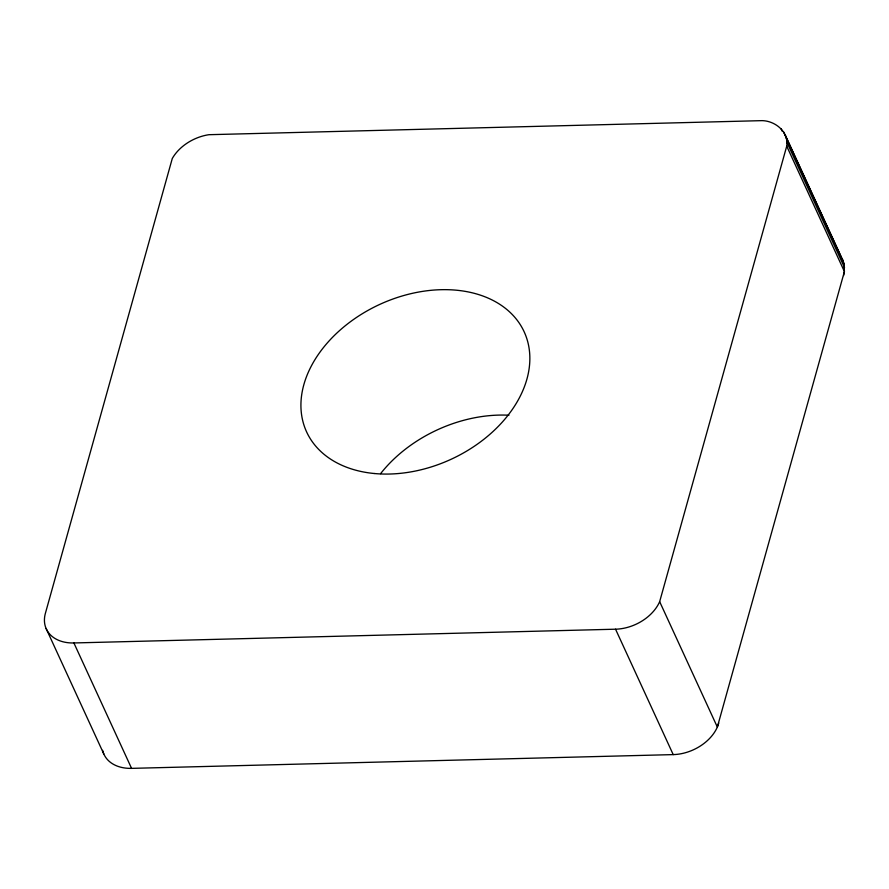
<?xml version="1.0" encoding="UTF-8"?>
<svg xmlns="http://www.w3.org/2000/svg" width="889" height="889" viewBox="0 0 889 889"><rect width="100%" height="100%" fill="white"/><g stroke="black" fill="none" stroke-linecap="round" stroke-linejoin="round"><path stroke-width="1.33" d="M785.231 134.984L842.905 260.388L844.05 263.922L844.406 271.567L717.345 727.069L659.66 601.664L786.721 146.163C788.988 132.005 775.419 120.926 762.184 120.637L208.948 134.695A39.738 28.292 -24.7 0 0 172.277 158.509L45.395 613.31A39.738 28.292 -24.7 0 0 73.898 642.958L131.572 768.363L673.217 754.605A39.738 28.292 -24.7 0 0 717.345 727.069L718.768 723.068M843.605 275.557L844.406 271.567L786.721 146.163M73.898 642.958L615.544 629.201A39.738 28.292 -24.7 0 0 659.66 601.664M841.727 258.21L842.905 260.388M783.465 131.716L841.138 257.121M786.365 138.517L844.05 263.922M781.109 128.794L782.264 131.305M786.876 142.262L844.55 267.667M615.544 629.201L673.217 754.605M46.095 628.479L103.769 753.883M380.57 473.67A119.737 85.255 -24.7 0 1 508.93 415.23M131.572 768.363A39.738 28.292 -24.7 0 1 102.635 750.349M374.191 473.504A119.737 85.255 -24.7 0 0 528.477 344.899A119.737 85.255 -24.7 0 0 343.498 327.185A119.737 85.255 -24.7 0 0 374.191 473.504"/></g></svg>
